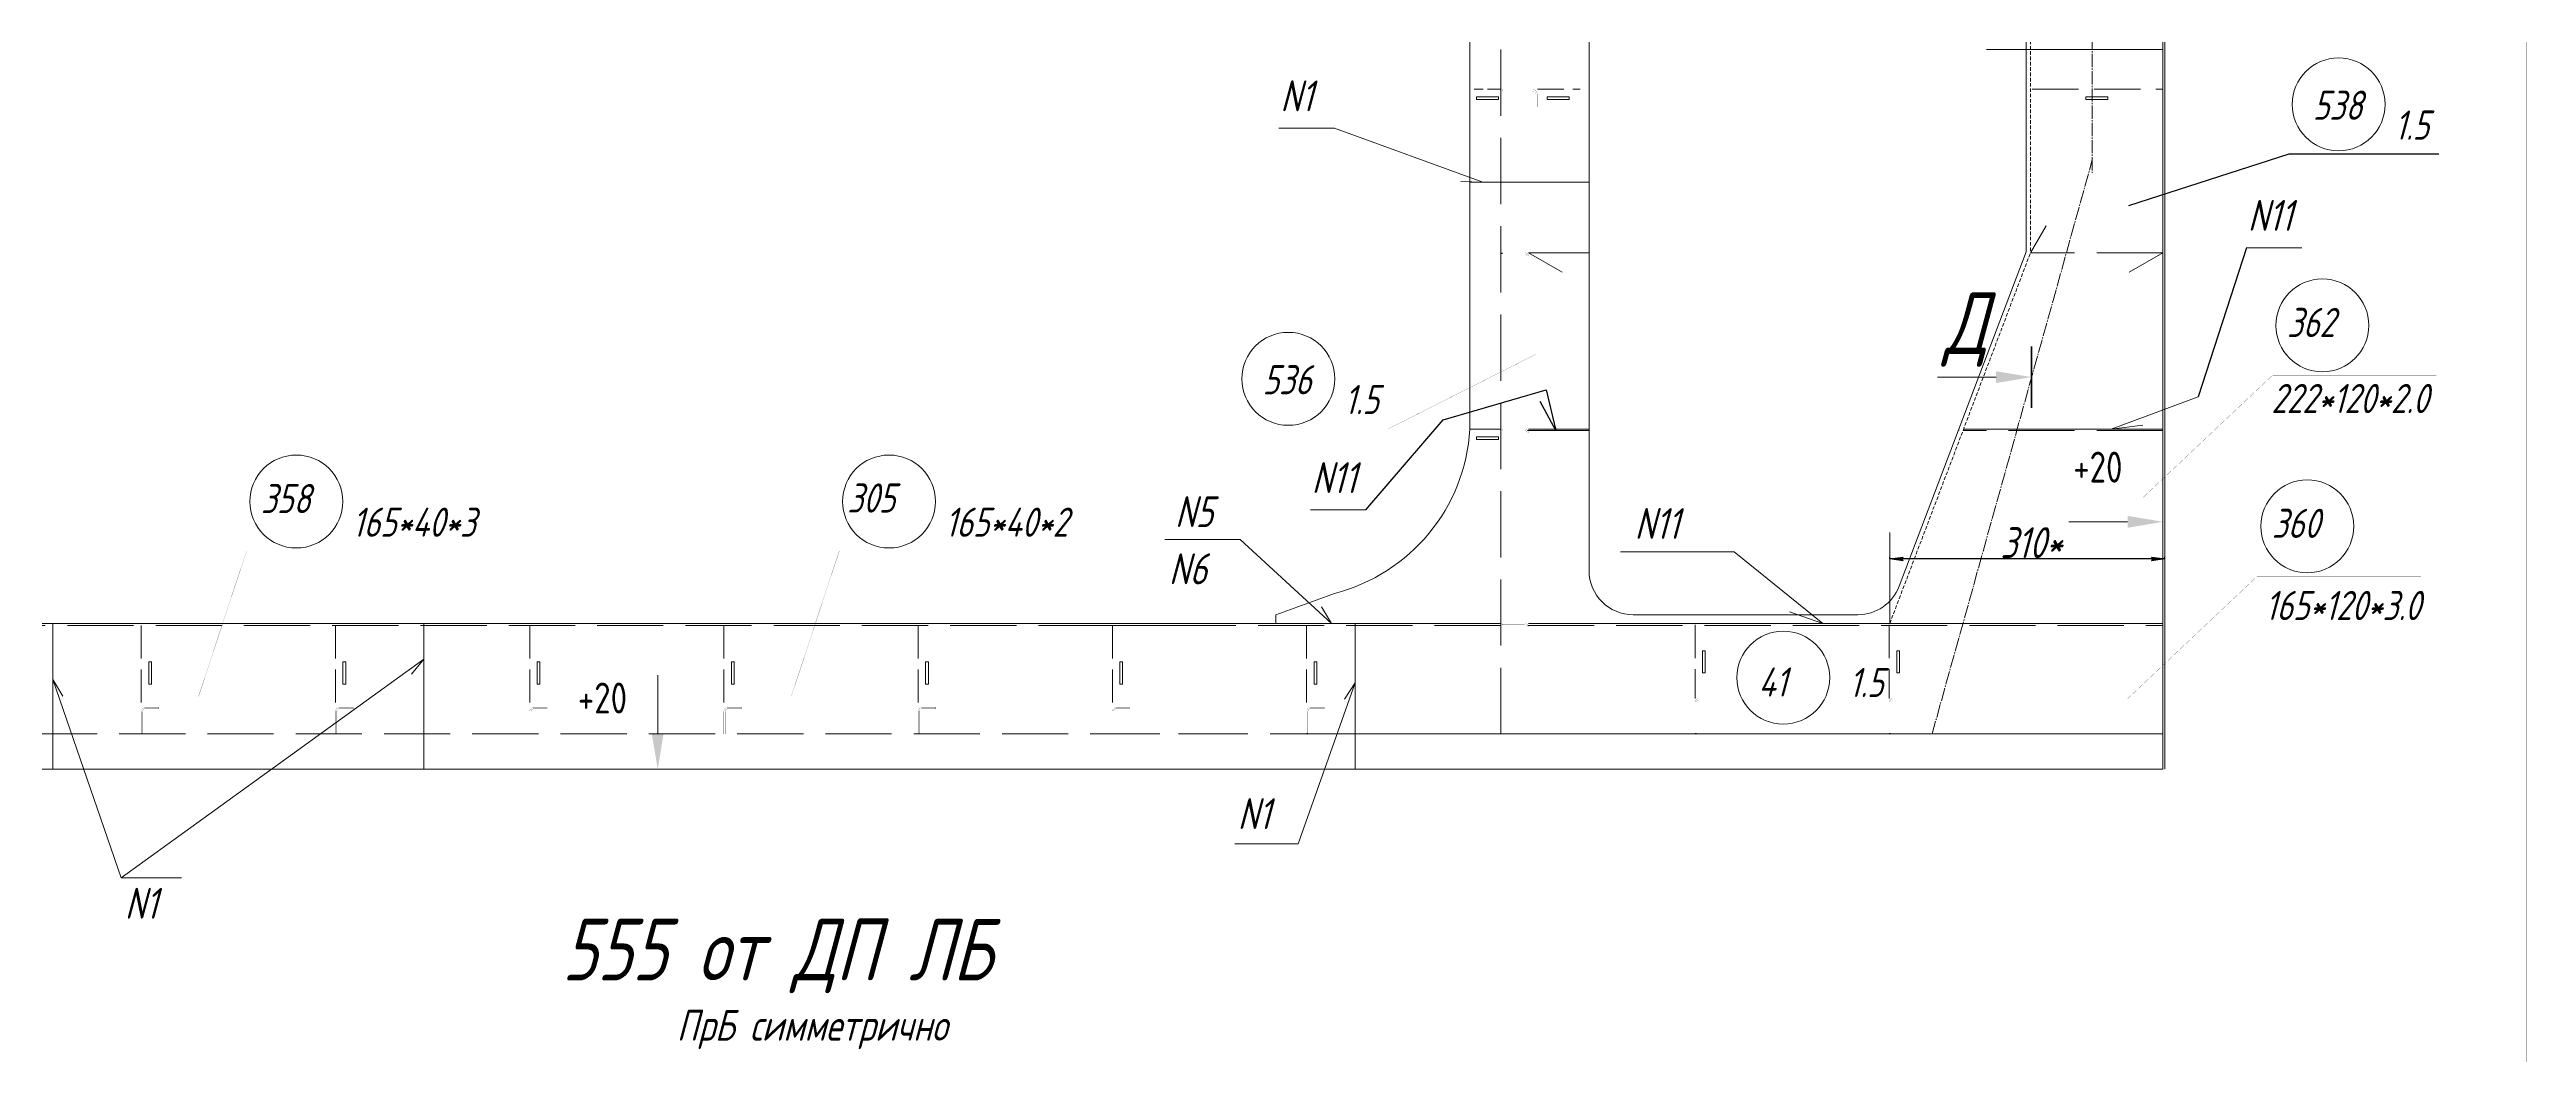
# Model space of a CAD drawing. Header units: millimetres. Extents: x 77380 to 135900, y -26587 to 17301.
# Drawn here: x 99405 to 102210, y 1041 to 2179 of the extents above; entities that cross this region are included whole.
import ezdxf

# ---------------------------------------------------------------- set-up
doc = ezdxf.new("R2010")
doc.units = ezdxf.units.MM
for name, pattern in [('K5LT32768', [0]), ('K5LT32770', [0]), ('K5LT32772', [0]), ('K5LT32780', [0]), ('K5LT32782', [50, 37.5, -12.5]), ('K5LT32783', [100, 75, -25]), ('K5LT32785', [200, 125, -25, 25, -25]), ('K5LT32786', [100, 75, -25]), ('K5LT32787', [100, 75, -25]), ('K5LT32792', [0]), ('K5LT32816', [40, 30, -10]), ('K5LT32823', [70, 52.5, -17.5]), ('K5LT32825', [20, 15, -5]), ('K5LT32831', [0]), ('K5LT32832', [0]), ('K5LT_AXLED', [19.5, 15, -1.5, 1.5, -1.5]), ('K5LT_DASHED', [6, 4, -2]), ('K5LT_THIN', [0])]:
    doc.linetypes.add(name, pattern=pattern)
doc.layers.add('4001', color=7, linetype='Continuous')
doc.styles.add('KDIMTEXTSTYLE', font='GOST_AU.SHX', dxfattribs={"width": 0.96, "oblique": 15, "height": 5})
doc.styles.add('KTEXTSTYLE', font='GOST_AU.SHX', dxfattribs={"width": 0.96, "height": 5})
doc.dimstyles.new('KDIMSTYLE (1.00)', dxfattribs={"dimtxt": 5, "dimasz": 1, "dimexe": 2, "dimexo": 0, "dimgap": 1, "dimtad": 1, "dimtxsty": 'KDIMTEXTSTYLE', "dimsah": 1, "dimcen": 0, "dimdle": 1, "dimadec": 0, "dimazin": 0, "dimtfac": 0.667, "dimtmove": 0, "dimatfit": 3, "dimfxl": 1, "dimtvp": 1, "dimtolj": 1, "dimtzin": 0, "dimarcsym": 0})

# ---------------------------------------------------------------- blocks, each defined once
blk = doc.blocks.new('U348')
blk.add_hatch(color=7).paths.add_polyline_path([(99555.2, 16034.3), (99541.9, 16034.3), (99548.6, 15994.3)])
at = {"color": 7, "linetype": 'K5LT32831', "lineweight": 9}
blk.add_line((99548.6, 16034.3), (99548.6, 16100.9), dxfattribs=at)
blk = doc.blocks.new('U422')
at = {"color": 2, "linetype": 'K5LT32782', "lineweight": 18, "true_color": 0xffff00}
for p, q in [((99412, 16115.9), (99415.1, 16115.9)), ((99412, 16090.8), (99412, 16115.9)), ((99415.1, 16115.9), (99415.1, 16090.8)), ((99415.1, 16090.8), (99412, 16090.8))]:
    blk.add_line(p, q, dxfattribs=at)
blk = doc.blocks.new('U444')
at = {"color": 7, "linetype": 'K5LT32780', "const_width": 0.18}
blk.add_lwpolyline([(93505.3, 12814.4), (101665.3, 12814.4), (101665.3, 18654.4), (93505.3, 18654.4)], close=True, dxfattribs=at)
blk = doc.blocks.new('KDIMARROW_01')
blk.add_hatch(color=0).paths.add_polyline_path([(0, 0), (-15, 2), (-13.5, 0), (-15, -2)])
at = {"color": 0, "linetype": 'K5LT_THIN', "lineweight": 18}
for p, q in [((-13.5, 0), (-15, 2)), ((-15, 2), (0, 0)), ((0, 0), (-15, -2)), ((-15, -2), (-13.5, 0))]:
    blk.add_line(p, q, dxfattribs=at)
at = {"layer": '4001', "color": 0, "linetype": 'K5LT_THIN', "lineweight": 18}
blk.add_line((0, 0), (-1, 0), dxfattribs=at)
blk = doc.blocks.new('*D557')
at = {"color": 0, "lineweight": -2}
for p, q in [((101489.2, 1602.5), (101489.2, 1604.5)), ((101799.6, 1602.5), (101490.2, 1602.5)), ((101800.6, 1602.5), (101800.6, 1604.5))]:
    blk.add_line(p, q, dxfattribs=at)
at = {"layer": 'Defpoints', "color": 0, "lineweight": 100}
for p in [(101489.2, 1602.5), (101489.2, 1602.5), (101800.6, 1602.5)]:
    blk.add_point(p, dxfattribs=at)
at = {"color": 0, "lineweight": -2, "rotation": 180}
blk.add_blockref('KDIMARROW_01', (101489.2, 1602.5), dxfattribs=at)
at = {"color": 0, "lineweight": -2}
blk.add_blockref('KDIMARROW_01', (101800.6, 1602.5), dxfattribs=at)
at = {"color": 7, "insert": (101649.4, 1621), "char_height": 5, "attachment_point": 5, "style": 'KDIMTEXTSTYLE'}
blk.add_mtext('\\A1;{\\H7x;\\W0.965;310*}', dxfattribs=at)
blk = doc.blocks.new('U346')
blk.add_hatch(color=7).paths.add_polyline_path([(101213.6, 16267.9), (101213.6, 16281.3), (101253.6, 16274.6)])
at = {"color": 7, "linetype": 'K5LT32831', "lineweight": 9}
blk.add_line((101213.6, 16274.6), (101147.1, 16274.6), dxfattribs=at)
blk = doc.blocks.new('U386')
at = {"color": 7, "linetype": 'K5LT32832', "lineweight": 60}
blk.add_line((101090.6, 16403.7), (101090.6, 16473.1), dxfattribs=at)
blk = doc.blocks.new('U411')
blk.add_hatch(color=7).paths.add_polyline_path([(101050.6, 16431.7), (101050.6, 16445.1), (101090.6, 16438.4)])
at = {"color": 7, "linetype": 'K5LT32831', "lineweight": 9}
blk.add_line((101050.6, 16438.4), (100984.1, 16438.4), dxfattribs=at)

msp = doc.modelspace()

# ---------------------------------------------------------------- linework, layer by layer
at = {"color": 3, "linetype": 'K5LT32768', "lineweight": 18, "true_color": 0x00ff00}
for p, q in [((101798.623, 1364.338), (101798.623, 3644.337)), ((101800.622, 1364.338), (101800.622, 3644.337)), ((101013.622, 3259.338), (101013.622, 1749.337)), ((101798.623, 1364.338), (101798.623, 2504.338)), ((101013.622, 2029.338), (101148.623, 2029.338)), ((101148.623, 1749.337), (101080.122, 1749.337)), ((101798.623, 1749.337), (101572.703, 1749.337)), ((98133.623, 1529.338), (100699.982, 1529.338)), ((100594.004, 1529.338), (101048.623, 1529.338)), ((101798.623, 1529.338), (101080.122, 1529.338)), ((100699.982, 1364.338), (98098.461, 1364.338)), ((101048.436, 1364.338), (100585.046, 1364.338)), ((101013.622, 1364.338), (101798.623, 1364.338))]:
    msp.add_line(p, q, dxfattribs=at)
at = {"color": 7, "linetype": 'K5LT_THIN', "lineweight": 18}
for p, q in [((101798.623, 1364.337), (101798.623, 3644.337)), ((101800.622, 1364.337), (101800.622, 3644.337)), ((101148.623, 1589.338), (101148.623, 3419.338)), ((101643.623, 3058.421), (101643.623, 1950.254)), ((101798.623, 1364.337), (101798.623, 2504.338)), ((101798.623, 2179.338), (101598.623, 2179.338)), ((100797.371, 2090.338), (100860.193, 2090.338)), ((101028.158, 2029.338), (100860.193, 2090.338)), ((101028.158, 2029.338), (101003.313, 2030.051)), ((101666.235, 1979.866), (101648.623, 1949.337)), ((101643.623, 1950.254), (101499.884, 1571.593)), ((101893.205, 1954.998), (101956.026, 1954.998)), ((101838.533, 1786.253), (101739.91, 1749.338)), ((101013.622, 1749.337), (101048.73, 1749.337)), ((101567.355, 1749.337), (101567.355, 1747.896)), ((101739.91, 1749.338), (101775.661, 1754.12)), ((100832.914, 1658.078), (100895.735, 1658.078)), ((101489.192, 1529.338), (101489.192, 1632.493)), ((101798.623, 1529.338), (101798.623, 1632.493)), ((100753.432, 1624.668), (100856.829, 1529.338)), ((101184.365, 1610.471), (101312.8, 1610.471)), ((101312.8, 1610.471), (101413.482, 1529.338)), ((101489.192, 1602.493), (101798.623, 1602.493)), ((100793.623, 1539.337), (100860.193, 1563.566)), ((100856.829, 1529.338), (100845.4, 1548.136)), ((99408.622, 1529.338), (99408.622, 1364.338)), ((99828.622, 1364.338), (99828.622, 1529.338)), ((100793.623, 1529.338), (100793.623, 1539.337)), ((100883.623, 1529.338), (100883.623, 1364.338)), ((101453.139, 1539.338), (101198.623, 1539.338)), ((101413.482, 1529.338), (101375.452, 1542.82)), ((99486.037, 1241.397), (99828.622, 1488.937)), ((99828.622, 1488.937), (99814.627, 1471.963)), ((99408.622, 1466.026), (99486.037, 1241.397)), ((99408.622, 1466.026), (99419.697, 1447.017)), ((100819.106, 1280.006), (100883.623, 1462.137)), ((100883.623, 1462.137), (100871.478, 1443.793)), ((100819.802, 1404.338), (101798.623, 1404.338)), ((100807.326, 1364.339), (100807.326, 1364.337)), ((99486.037, 1241.397), (99554.339, 1241.397))]:
    msp.add_line(p, q, dxfattribs=at)
at = {"color": 6, "linetype": 'K5LT32783', "lineweight": 18, "true_color": 0xff00ff}
for p, q in [((101048.623, 1404.338), (101048.623, 3604.338)), ((101148.623, 1748.002), (101078.804, 1748.019)), ((101798.623, 1747.837), (101572.156, 1747.895)), ((100699.982, 1527.338), (98133.623, 1527.338)), ((101048.62, 1527.338), (100593.895, 1527.338)), ((101079.364, 1527.338), (101798.623, 1527.338)), ((97783.622, 1404.338), (100699.982, 1404.338)), ((100587.217, 1404.338), (101798.623, 1404.338))]:
    msp.add_line(p, q, dxfattribs=at)
at = {"color": 7, "linetype": 'K5LT_DASHED', "lineweight": 18}
for p in [(101648.623, 3059.338), (101489.192, 1529.338)]:
    msp.add_line(p, (101648.623, 1949.337), dxfattribs=at)
at = {"color": 30, "linetype": 'K5LT_AXLED', "lineweight": 18, "true_color": 0xff8000}
for p, q in [((101718.623, 2954.338), (101718.623, 2039.683)), ((101537.123, 1404.338), (101718.622, 2054.338))]:
    msp.add_line(p, q, dxfattribs=at)
at = {"color": 2, "linetype": 'K5LT32825', "lineweight": 18, "true_color": 0xffff00}
for p, q in [((101048.623, 2134.338), (101018.623, 2134.338)), ((101048.623, 1749.337), (101018.623, 1749.337))]:
    msp.add_line(p, q, dxfattribs=at)
at = {"color": 2, "linetype": 'K5LT32816', "lineweight": 18, "true_color": 0xffff00}
for p, q in [((101090.123, 2134.338), (101138.623, 2134.338)), ((101021.098, 2125.904), (101021.098, 2122.772)), ((101046.147, 2125.904), (101021.098, 2125.904)), ((101021.098, 2122.772), (101046.147, 2122.772)), ((101046.147, 2122.772), (101046.147, 2125.904)), ((101101.048, 2122.772), (101101.048, 2125.904)), ((101101.048, 2125.904), (101126.097, 2125.904)), ((101126.097, 2122.772), (101101.048, 2122.772)), ((101126.097, 2125.904), (101126.097, 2122.772)), ((101021.098, 1740.903), (101021.098, 1737.772)), ((101046.147, 1740.903), (101021.098, 1740.903)), ((101046.147, 1737.772), (101046.147, 1740.903)), ((101021.098, 1737.772), (101046.147, 1737.772))]:
    msp.add_line(p, q, dxfattribs=at)
at = {"color": 2, "linetype": 'K5LT32823', "lineweight": 18, "true_color": 0xffff00}
msp.add_line((101650.623, 2134.338), (101798.623, 2134.338), dxfattribs=at)
at = {"color": 2, "linetype": 'K5LT32770', "lineweight": 18, "true_color": 0xffff00}
for p, q in [((101711.298, 2122.772), (101711.298, 2125.904)), ((101711.298, 2125.904), (101736.347, 2125.904)), ((101736.347, 2122.772), (101711.298, 2122.772)), ((101736.347, 2125.904), (101736.347, 2122.772))]:
    msp.add_line(p, q, dxfattribs=at)
at = {"color": 1}
msp.add_line((101941.212, 2060.906), (101759.453, 2002.418), dxfattribs=at)
at = {"color": 1, "linetype": 'K5LT32772', "true_color": 0xff0000}
msp.add_line((102111.319, 2060.906), (101941.212, 2060.906), dxfattribs=at)
at = {"color": 1, "linetype": 'K5LT32772', "lineweight": 18, "true_color": 0xff0000}
msp.add_line((101666.235, 1979.866), (101648.623, 1949.337), dxfattribs=at)
at = {"color": 7, "linetype": 'K5LT_THIN'}
for p, q in [((101050.123, 1947.837), (101050.123, 1949.337)), ((100830.122, 1404.338), (100828.622, 1404.338)), ((101270.122, 1404.338), (101268.622, 1404.338)), ((101490.123, 1404.338), (101488.623, 1404.338))]:
    msp.add_line(p, q, dxfattribs=at)
at = {"color": 1, "linetype": 'K5LT32786', "lineweight": 18, "true_color": 0xff0000}
for p, q in [((101148.623, 1949.337), (101080.122, 1949.337)), ((101798.623, 1949.337), (101648.623, 1949.337))]:
    msp.add_line(p, q, dxfattribs=at)
at = {"color": 1, "linetype": 'K5LT32785', "lineweight": 18, "true_color": 0xff0000}
for p, q in [((101118.275, 1927.307), (101080.122, 1949.337)), ((101760.47, 1927.307), (101798.623, 1949.337))]:
    msp.add_line(p, q, dxfattribs=at)
at = {"color": 7}
for p, q in [((101893.205, 1954.998), (101838.533, 1786.253)), ((100983.212, 1760.047), (101099.893, 1793.993)), ((101110.804, 1748.011), (101093.316, 1780.698)), ((101099.893, 1793.993), (101110.804, 1748.011)), ((100895.735, 1658.078), (100983.212, 1760.047))]:
    msp.add_line(p, q, dxfattribs=at)
at = {"color": 7, "linetype": 'K5LT32780', "lineweight": 18}
for p, q in [((100668.113, 1624.668), (100753.432, 1624.668)), ((100668.113, 1624.668), (100753.432, 1624.668)), ((100819.106, 1280.006), (100747.425, 1280.006))]:
    msp.add_line(p, q, dxfattribs=at)
at = {"color": 2, "linetype": 'K5LT32782', "lineweight": 18, "true_color": 0xffff00}
for p, q in [((99508.622, 1527.338), (99508.622, 1434.338)), ((99728.622, 1527.338), (99728.622, 1434.338)), ((99948.623, 1527.338), (99948.623, 1434.338)), ((100168.622, 1527.338), (100168.622, 1434.338)), ((100388.623, 1527.338), (100388.623, 1434.338)), ((100608.622, 1527.338), (100608.622, 1434.338)), ((100828.622, 1527.338), (100828.622, 1434.338)), ((101268.622, 1527.838), (101268.622, 1444.337)), ((101488.623, 1527.838), (101488.623, 1444.337)), ((99517.057, 1485.863), (99520.188, 1485.863)), ((99517.057, 1460.814), (99517.057, 1485.863)), ((99520.188, 1460.814), (99517.057, 1460.814)), ((99520.188, 1485.863), (99520.188, 1460.814)), ((99737.057, 1485.863), (99740.188, 1485.863)), ((99737.057, 1460.814), (99737.057, 1485.863)), ((99740.188, 1460.814), (99737.057, 1460.814)), ((99740.188, 1485.863), (99740.188, 1460.814)), ((100177.057, 1485.863), (100180.188, 1485.863)), ((100177.057, 1460.814), (100177.057, 1485.863)), ((100180.188, 1460.814), (100177.057, 1460.814)), ((100180.188, 1485.863), (100180.188, 1460.814)), ((100397.057, 1485.863), (100400.188, 1485.863)), ((100397.057, 1460.814), (100397.057, 1485.863)), ((100400.188, 1460.814), (100397.057, 1460.814)), ((100400.188, 1485.863), (100400.188, 1460.814)), ((100617.057, 1485.863), (100620.188, 1485.863)), ((100617.057, 1460.814), (100617.057, 1485.863)), ((100620.188, 1460.814), (100617.057, 1460.814)), ((100620.188, 1485.863), (100620.188, 1460.814)), ((100837.057, 1485.862), (100840.188, 1485.862)), ((100837.057, 1460.814), (100837.057, 1485.862)), ((100840.188, 1460.814), (100837.057, 1460.814)), ((100840.188, 1485.862), (100840.188, 1460.814))]:
    msp.add_line(p, q, dxfattribs=at)
at = {"color": 2, "linetype": 'K5LT32787', "lineweight": 18, "true_color": 0xffff00}
for p, q in [((101277.057, 1498.612), (101280.188, 1498.612)), ((101277.057, 1473.563), (101277.057, 1498.612)), ((101280.188, 1498.612), (101280.188, 1473.563)), ((101497.057, 1498.612), (101500.188, 1498.612)), ((101497.057, 1473.563), (101497.057, 1498.612)), ((101500.188, 1498.612), (101500.188, 1473.563)), ((101280.188, 1473.563), (101277.057, 1473.563)), ((101500.188, 1473.563), (101497.057, 1473.563))]:
    msp.add_line(p, q, dxfattribs=at)
at = {"color": 5, "linetype": 'K5LT32792', "true_color": 0x0000ff, "const_width": 0.18}
for points in [[(101088.123, 2114.338), (101088.123, 2128.338, 0.41421356), (101084.123, 2132.338), (101050.123, 2132.338), (101050.123, 2134.338), (101084.123, 2134.338, -0.41421356), (101090.123, 2128.338), (101090.123, 2114.338)], [(101050.123, 1947.837), (101050.123, 1949.337), (101075.623, 1949.337, -0.41421356), (101080.123, 1944.837), (101080.123, 1929.337), (101078.623, 1929.337), (101078.623, 1944.837, 0.41421356), (101075.623, 1947.837)], [(101050.123, 1747.837), (101050.123, 1749.337), (101075.623, 1749.337, -0.41421356), (101080.123, 1744.837), (101080.123, 1729.337), (101078.623, 1729.337), (101078.623, 1744.837, 0.41421356), (101075.623, 1747.837)], [(101050.123, 1527.838), (101050.123, 1529.338), (101075.623, 1529.338, -0.41421356), (101080.123, 1524.838), (101080.123, 1509.338), (101078.623, 1509.338), (101078.623, 1524.838, 0.41421356), (101075.623, 1527.838)], [(99510.122, 1404.338), (99508.622, 1404.338), (99508.622, 1429.838, -0.41421356), (99513.122, 1434.338), (99528.622, 1434.338), (99528.622, 1432.838), (99513.122, 1432.838, 0.41421356), (99510.122, 1429.838)], [(99730.122, 1404.338), (99728.622, 1404.338), (99728.622, 1429.838, -0.41421356), (99733.122, 1434.338), (99748.622, 1434.338), (99748.622, 1432.838), (99733.122, 1432.838, 0.41421356), (99730.122, 1429.838)], [(99950.123, 1404.338), (99948.623, 1404.338), (99948.623, 1429.838, -0.41421356), (99953.123, 1434.338), (99968.623, 1434.338), (99968.623, 1432.838), (99953.123, 1432.838, 0.41421356), (99950.123, 1429.838)], [(100170.122, 1404.338), (100168.622, 1404.338), (100168.622, 1429.838, -0.41421356), (100173.122, 1434.338), (100188.622, 1434.338), (100188.622, 1432.838), (100173.122, 1432.838, 0.41421356), (100170.122, 1429.838)], [(100390.123, 1404.338), (100388.623, 1404.338), (100388.623, 1429.838, -0.41421356), (100393.123, 1434.338), (100408.623, 1434.338), (100408.623, 1432.838), (100393.123, 1432.838, 0.41421356), (100390.123, 1429.838)], [(100610.122, 1404.338), (100608.622, 1404.338), (100608.622, 1429.838, -0.41421356), (100613.122, 1434.338), (100628.622, 1434.338), (100628.622, 1432.838), (100613.122, 1432.838, 0.41421356), (100610.122, 1429.838)], [(100830.122, 1404.338), (100828.622, 1404.338), (100828.622, 1429.838, -0.41421356), (100833.122, 1434.338), (100848.622, 1434.338), (100848.622, 1432.838), (100833.122, 1432.838, 0.41421356), (100830.122, 1429.838)], [(101270.122, 1404.338), (101268.622, 1404.338), (101268.622, 1439.838, -0.41421356), (101273.122, 1444.338), (101288.622, 1444.338), (101288.622, 1442.838), (101273.122, 1442.838, 0.41421356), (101270.122, 1439.838)], [(101490.123, 1404.338), (101488.623, 1404.338), (101488.623, 1439.838, -0.41421356), (101493.123, 1444.338), (101508.623, 1444.338), (101508.623, 1442.838), (101493.123, 1442.838, 0.41421356), (101490.123, 1439.838)]]:
    msp.add_lwpolyline(points, format="xyb", close=True, dxfattribs=at)
at = {"color": 1, "linetype": 'K5LT32772', "true_color": 0xff0000, "const_width": 0.18}
for points in [[(101088.108, 1834.148), (100921.684, 1750.118), (100751.578, 1750.118)], [(101775.783, 1671.824), (101922.874, 1810.6), (102108.199, 1810.6)], [(99573.449, 1446.838), (99627.923, 1611.209), (99950.353, 1611.209)], [(100244.818, 1446.838), (100299.292, 1611.209), (100621.723, 1611.209)], [(101758.623, 1444.337), (101905.714, 1583.113), (102091.039, 1583.113)]]:
    msp.add_lwpolyline(points, dxfattribs=at)
at = {"color": 1, "linetype": 'K5LT32772', "lineweight": 18, "true_color": 0xff0000}
for centre in [(101997.573, 2117.266), (101979.234, 1866.96), (100807.938, 1806.479), (99684.283, 1667.569), (100355.653, 1667.569), (101962.074, 1639.473), (101368.589, 1468.15)]:
    msp.add_circle(centre, 52.603, dxfattribs=at)
at = {"color": 7, "linetype": 'K5LT_THIN', "lineweight": 18}
for centre, radius, start, end in [((100809.711, 1761.504), 204.274, 284.307632, 356.585404), ((101198.623, 1589.338), 50, 180, 270), ((101453.139, 1589.338), 50, 270, 339.213406)]:
    msp.add_arc(centre, radius, start, end, dxfattribs=at)

# ---------------------------------------------------------------- block references
for name, p in [('U444', (545.046, -14630.011)), ('U386', (559.018, -14630.011)), ('U411', (559.018, -14630.011)), ('U346', (545.046, -14630.011)), ('U422', (545.046, -14630.011)), ('U348', (545.046, -14630.011))]:
    msp.add_blockref(name, p)

# ---------------------------------------------------------------- texts
at = {"color": 7, "char_height": 2.5, "attachment_point": 1, "style": 'KTEXTSTYLE'}
for s, insert in [('\\H3.5;\\W0.965;\\Q15;\\Q15;\\H35.00;N1', (100798.894, 2144.338)), ('{\\H13.2x;\\Q15;\\W0.965;\\C1;\\c255;538}', (101968.406, 2132.766)), ('\\H3.5;\\W0.965;\\Q15;\\Q15;\\H33.00;{\\c255;1.5}', (102060.977, 2110.344)), ('{\\H14x;\\Q15;\\W0.965;N11}', (101894.727, 2008.998)), ('\\H3.5;\\W0.965;\\Q15;\\Q15;\\H70.00;Д', (101550.51, 1904.569)), ('\\H3.5;\\W0.965;\\Q15;\\Q15;\\H33.00;{\\c255;362}', (101939.176, 1886.823)), ('{\\H13.2x;\\Q15;\\W0.965;\\C1;\\c255;536}', (100778.771, 1821.979)), ('\\H3.5;\\W0.965;\\Q15;\\Q15;\\H33.00;{\\c255;1.5}', (100871.343, 1799.557)), ('\\H3.5;\\W0.965;\\Q15;\\Q15;\\H33.00;222*120*2.0', (101921.332, 1800.701)), ('{\\H14x;\\Q15;\\W0.965;N11}', (100834.436, 1712.078)), ('\\H3.5;\\W0.965;\\Q15;\\Q0;\\H35.00;+20', (101697.069, 1724.007)), ('\\H3.5;\\W0.965;\\Q15;\\Q15;\\H33.00;{\\c255;358}', (99644.225, 1687.431)), ('\\H3.5;\\W0.965;\\Q15;\\Q15;\\H33.00;{\\c255;305}', (100308.32, 1688.044)), ('\\H3.5;\\W0.965;\\Q15;\\Q15;\\H33.00;{\\c255;165*40*3}', (99747.688, 1660.648)), ('\\H3.5;\\W0.965;\\Q15;\\Q15;\\H33.00;{\\c255;165*40*2}', (100419.058, 1660.648)), ('\\H3.5;\\W0.965;\\Q15;\\Q15;\\H35.00;N5', (100679.614, 1673.52)), ('\\H3.5;\\W0.965;\\Q15;\\Q15;\\H35.00;N5', (100679.614, 1673.52)), ('\\H3.5;\\W0.965;\\Q15;\\Q15;\\H35.00;N11', (101200.214, 1660.131)), ('\\H3.5;\\W0.965;\\Q15;\\Q15;\\H33.00;{\\c255;360}', (101922.016, 1659.336)), ('\\H3.5;\\W0.965;\\Q15;\\Q15;\\H35.00;N6', (100672.614, 1608.815)), ('\\H3.5;\\W0.965;\\Q15;\\Q15;\\H35.00;N6', (100672.614, 1608.815)), ('\\H3.5;\\W0.965;\\Q15;\\Q15;\\H33.00;165*120*3.0', (101914.334, 1566.297)), ('\\H3.5;\\W0.965;\\Q15;\\Q0;\\H35.00;+20', (100003.196, 1462.546)), ('\\H3.5;\\W0.965;\\Q15;\\Q15;\\H33.00;{\\c255;41}', (101340.422, 1479.65)), ('\\H3.5;\\W0.965;\\Q15;\\Q15;\\H33.00;{\\c255;1.5}', (101442.994, 1479.228)), ('\\H3.5;\\W0.965;\\Q15;\\Q15;\\H35.00;N1', (100750.634, 1331.573)), ('\\H3.5;\\W0.965;\\Q15;\\Q15;\\H35.00;N1', (99490.037, 1230.088)), ('\\H3.5;\\W0.965;\\Q15;\\Q15;\\H70.00;555 от ДП ЛБ', (99985.257, 1195.249)), ('\\H3.5;\\W0.965;\\Q15;\\Q15;\\H35.00;ПрБ симметрично', (100115.193, 1092.036))]:
    msp.add_mtext(s, dxfattribs=dict(at, insert=insert))

# ---------------------------------------------------------------- dimensions: what is measured, and where the dimension line sits
at = {"color": 7}
dim = msp.add_linear_dim(base=(101489.192, 1602.493), p1=(101800.622, 1602.493), p2=(101489.192, 1602.493), text='{\\H7x;\\W0.965;310*}', dimstyle='KDIMSTYLE (1.00)', override={"dimblk1": 'KDIMARROW_01', "dimblk2": 'KDIMARROW_01', "dimclrt": 7}, dxfattribs=at)
dim.commit()
dim.dimension.update_dxf_attribs({"geometry": '*D557', "text_midpoint": (101649.388, 1602.493), "dimtype": 160})

doc.saveas('drawing.dxf')
